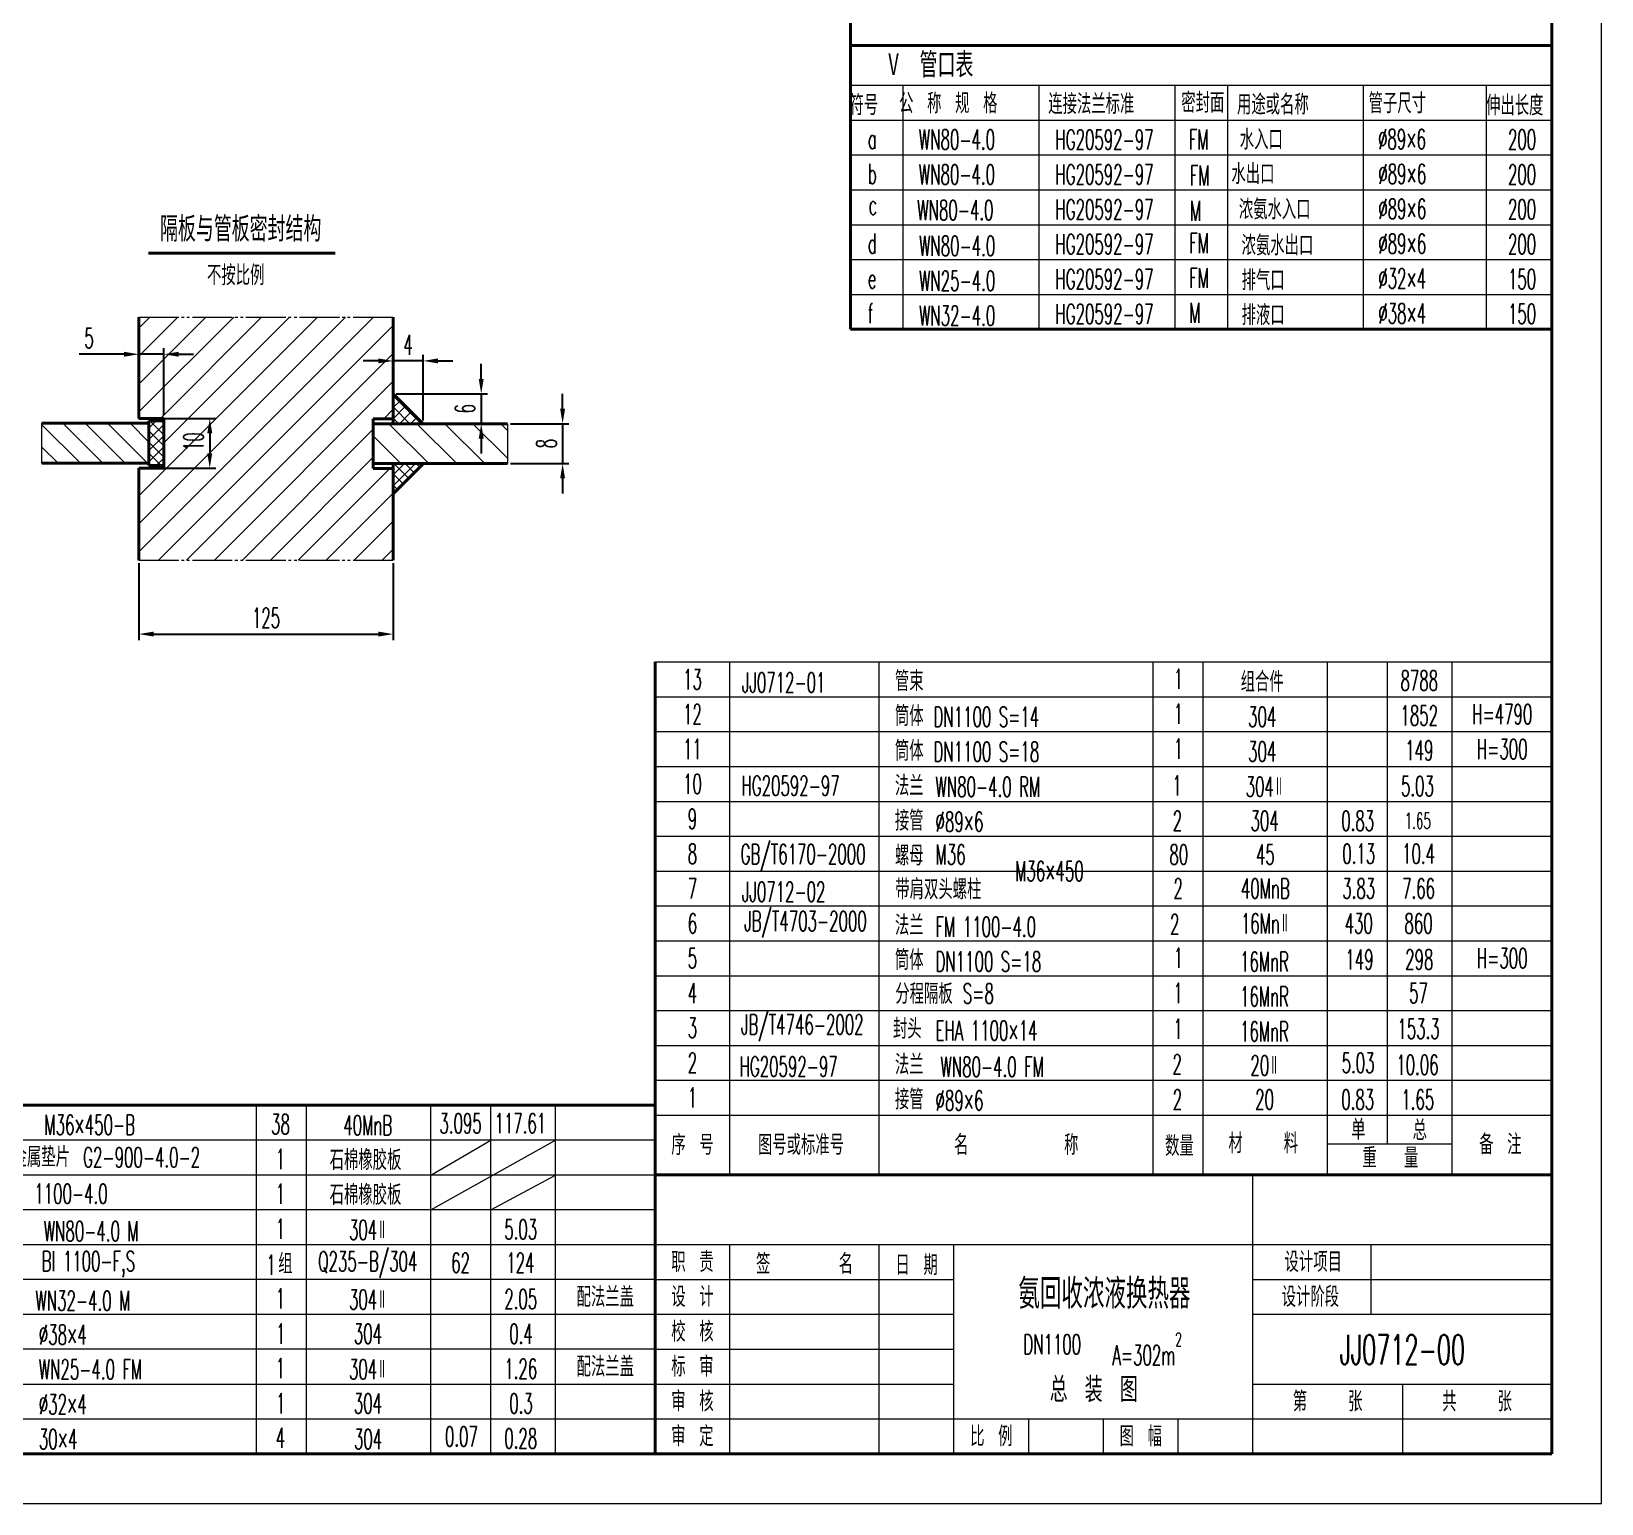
# Model space of a CAD drawing. Header units: millimetres. Extents: x 653 to 3278, y 1219 to 2187.
# Drawn here: x 2962.7 to 3277.9, y 1592.8 to 1888.3 of the extents above; entities that cross this region are included whole.
import ezdxf

# ---------------------------------------------------------------- set-up
doc = ezdxf.new("R2010")
doc.units = ezdxf.units.MM
doc.linetypes.add('JIS_09_08', pattern=[10.75, 8, -0.55, 0.55, -0.55, 0.55, -0.55])
for name, color, linetype, lineweight in [('图层1', 1, 'Continuous', 40), ('图层3', 2, 'Continuous', 20), ('图层5', 6, 'JIS_09_08', 20)]:
    doc.layers.add(name, color=color, linetype=linetype, lineweight=lineweight)
doc.styles.get("Standard").update_dxf_attribs({"font": 'romans.shx', "width": 0.55, "height": 4, "bigfont": 'gbcbig.shx'})
doc.styles.add('样式 1', font='romans.shx', dxfattribs={"height": 4, "bigfont": 'gbcbig.shx'})
doc.styles.add('样式 2', font='romans.shx', dxfattribs={"width": 0.55, "height": 4, "bigfont": 'gbcbig.shx'})
doc.styles.add('样式 3', font='romans.shx', dxfattribs={"height": 6, "bigfont": 'gbcbig.shx'})
doc.styles.add('样式 4', font='romans.shx', dxfattribs={"height": 6, "bigfont": 'gbcbig.shx'})
doc.styles.add('样式 5', font='romans.shx', dxfattribs={"height": 5, "bigfont": 'gbcbig.shx'})
doc.styles.add('样式 7', font='romans.shx', dxfattribs={"width": 0.55, "height": 6, "bigfont": 'gbcbig.shx'})
doc.dimstyles.new('副本 ISO-25', dxfattribs={"dimtxt": 4, "dimasz": 3, "dimexe": 1.25, "dimexo": 0.625, "dimgap": 1.25, "dimtad": 1, "dimdec": 1, "dimtxsty": 'Standard', "dimcen": 2.5, "dimazin": 2, "dimtfac": 1, "dimtdec": 1, "dimtmove": 0, "dimatfit": 3, "dimfxl": 1, "dimarcsym": 0})
pattern_1 = [(135, (-124.5621, -363.7097), (-1.122532, -1.122532), []), (225, (-124.5621, -363.7097), (1.122532, -1.122532), [])]

# ---------------------------------------------------------------- blocks, each defined once
blk = doc.blocks.new('*D271')
at = {"layer": 'Defpoints', "color": 0}
for p in [(2984.24, 1782.2), (3035.3, 1782.2), (3035.3, 1767.34)]:
    blk.add_point(p, dxfattribs=at)
at = {"layer": '图层3', "color": 0, "lineweight": -2}
for p, q in [((2984.24, 1781.58), (2984.24, 1766.09)), ((3035.3, 1781.58), (3035.3, 1766.09)), ((2987.24, 1767.34), (3032.3, 1767.34))]:
    blk.add_line(p, q, dxfattribs=at)
at = {"layer": '图层3', "color": 0}
for points in [[(2987.24, 1767.84), (2987.24, 1766.84), (2984.24, 1767.34)], [(3032.3, 1767.84), (3032.3, 1766.84), (3035.3, 1767.34)]]:
    blk.add_solid(points, dxfattribs=at)
at = {"layer": '图层3', "color": 0, "insert": (3009.77, 1770.59), "char_height": 4, "attachment_point": 5}
blk.add_mtext('125', dxfattribs=at)
blk = doc.blocks.new('*D272')
at = {"layer": 'Defpoints', "color": 0}
for p in [(2989.24, 1823.52), (2984.24, 1810.65), (2989.24, 1810.65)]:
    blk.add_point(p, dxfattribs=at)
at = {"layer": '图层3', "color": 0, "lineweight": -2}
for p, q in [((2981.24, 1823.52), (2972.28, 1823.52)), ((2984.24, 1811.28), (2984.24, 1824.77)), ((2989.24, 1823.52), (2984.24, 1823.52)), ((2989.24, 1811.28), (2989.24, 1824.77)), ((2992.24, 1823.52), (2995.24, 1823.52))]:
    blk.add_line(p, q, dxfattribs=at)
at = {"layer": '图层3', "color": 0}
for points in [[(2981.24, 1824.02), (2981.24, 1823.02), (2984.24, 1823.52)], [(2992.24, 1824.02), (2992.24, 1823.02), (2989.24, 1823.52)]]:
    blk.add_solid(points, dxfattribs=at)
at = {"layer": '图层3', "color": 0, "insert": (2974.26, 1826.77), "char_height": 4, "attachment_point": 5}
blk.add_mtext('5', dxfattribs=at)
blk = doc.blocks.new('*D273')
at = {"layer": 'Defpoints', "color": 0}
for p in [(2984.24, 1810.65), (2984.24, 1800.65), (2998.48, 1800.65)]:
    blk.add_point(p, dxfattribs=at)
at = {"layer": '图层3', "color": 0, "lineweight": -2}
for p, q in [((2984.87, 1810.65), (2999.73, 1810.65)), ((2998.48, 1807.65), (2998.48, 1803.65)), ((2984.87, 1800.65), (2999.73, 1800.65))]:
    blk.add_line(p, q, dxfattribs=at)
at = {"layer": '图层3', "color": 0}
for points in [[(2997.98, 1807.65), (2998.98, 1807.65), (2998.48, 1810.65)], [(2997.98, 1803.65), (2998.98, 1803.65), (2998.48, 1800.65)]]:
    blk.add_solid(points, dxfattribs=at)
at = {"layer": '图层3', "color": 0, "insert": (2995.23, 1805.96), "char_height": 4, "attachment_point": 5, "rotation": 90}
blk.add_mtext('10', dxfattribs=at)
blk = doc.blocks.new('*D274')
at = {"layer": 'Defpoints', "color": 0}
for p in [(3058.24, 1809.58), (3058.23, 1801.58), (3069.31, 1801.58)]:
    blk.add_point(p, dxfattribs=at)
at = {"layer": '图层3', "color": 0, "lineweight": -2}
for p, q in [((3069.31, 1812.58), (3069.31, 1815.58)), ((3058.86, 1809.58), (3070.56, 1809.58)), ((3069.31, 1809.58), (3069.31, 1801.58)), ((3058.85, 1801.58), (3070.56, 1801.58)), ((3069.31, 1798.58), (3069.31, 1795.58))]:
    blk.add_line(p, q, dxfattribs=at)
at = {"layer": '图层3', "color": 0}
for points in [[(3068.81, 1812.58), (3069.81, 1812.58), (3069.31, 1809.58)], [(3068.81, 1798.58), (3069.81, 1798.58), (3069.31, 1801.58)]]:
    blk.add_solid(points, dxfattribs=at)
at = {"layer": '图层3', "color": 0, "insert": (3066.06, 1805.58), "char_height": 4, "attachment_point": 5, "rotation": 90}
blk.add_mtext('8', dxfattribs=at)
blk = doc.blocks.new('*D275')
at = {"layer": 'Defpoints', "color": 0}
for p in [(3035.3, 1822.18), (3035.3, 1810.58), (3041.3, 1809.58)]:
    blk.add_point(p, dxfattribs=at)
at = {"layer": '图层3', "color": 0, "lineweight": -2}
for p, q in [((3032.3, 1822.18), (3029.3, 1822.18)), ((3035.3, 1811.21), (3035.3, 1823.43)), ((3041.3, 1822.18), (3035.3, 1822.18)), ((3041.3, 1810.21), (3041.3, 1823.43)), ((3044.3, 1822.18), (3047.3, 1822.18))]:
    blk.add_line(p, q, dxfattribs=at)
at = {"layer": '图层3', "color": 0}
for points in [[(3032.3, 1822.68), (3032.3, 1821.68), (3035.3, 1822.18)], [(3044.3, 1822.68), (3044.3, 1821.68), (3041.3, 1822.18)]]:
    blk.add_solid(points, dxfattribs=at)
at = {"layer": '图层3', "color": 0, "insert": (3038.3, 1825.43), "char_height": 4, "attachment_point": 5}
blk.add_mtext('4', dxfattribs=at)
blk = doc.blocks.new('*D276')
at = {"layer": 'Defpoints', "color": 0}
for p in [(3035.3, 1815.58), (3041.3, 1809.58), (3052.97, 1809.58)]:
    blk.add_point(p, dxfattribs=at)
at = {"layer": '图层3', "color": 0, "lineweight": -2}
for p, q in [((3052.97, 1818.58), (3052.97, 1821.58)), ((3035.92, 1815.58), (3054.22, 1815.58)), ((3052.97, 1815.58), (3052.97, 1809.58)), ((3041.92, 1809.58), (3054.22, 1809.58)), ((3052.97, 1806.58), (3052.97, 1803.58))]:
    blk.add_line(p, q, dxfattribs=at)
at = {"layer": '图层3', "color": 0}
for points in [[(3052.47, 1818.58), (3053.47, 1818.58), (3052.97, 1815.58)], [(3052.47, 1806.58), (3053.47, 1806.58), (3052.97, 1809.58)]]:
    blk.add_solid(points, dxfattribs=at)
at = {"layer": '图层3', "color": 0, "insert": (3049.72, 1812.58), "char_height": 4, "attachment_point": 5, "rotation": 90}
blk.add_mtext('6', dxfattribs=at)

msp = doc.modelspace()

# ---------------------------------------------------------------- hatches: boundary and pattern name
at = {"layer": '图层3'}
h = msp.add_hatch(dxfattribs=at)
h.set_pattern_fill('ANSI31', color=256, scale=1.25, style=0)
h.set_pattern_definition([(45, (4495.5192, 213.795), (-2.80633, 2.80633), [])])
h.paths.add_polyline_path([(3031.295, 1810.583), (3035.295, 1810.583), (3035.295, 1830.975), (2984.244, 1830.975), (2984.244, 1810.654), (2989.244, 1810.654), (2989.244, 1800.654), (2984.244, 1800.654), (2984.244, 1782.204), (3035.295, 1782.204), (3035.295, 1800.583), (3031.295, 1800.583)])
h = msp.add_hatch(dxfattribs=at)
h.set_pattern_fill('ANSI37', color=256, scale=0.5, angle=90, style=0)
h.set_pattern_definition(pattern_1)
h.paths.add_polyline_path([(3035.295, 1815.583), (3035.295, 1809.583), (3041.295, 1809.583)])
h.paths.add_polyline_path([(3041.396, 1801.583), (3035.295, 1801.583), (3035.295, 1795.483)])
h = msp.add_hatch(dxfattribs=at)
h.set_pattern_fill('ANSI31', color=256, angle=90, style=0)
h.set_pattern_definition([(135, (-124.562, -363.7097), (-2.245064, -2.245064), [])])
h.paths.add_polyline_path([(2986.244, 1801.654), (2986.244, 1809.654), (2964.799, 1809.654), (2964.799, 1801.654)])
h = msp.add_hatch(dxfattribs=at)
h.set_pattern_fill('ANSI37', color=256, scale=0.5, angle=90, style=0)
h.set_pattern_definition(pattern_1)
h.paths.add_polyline_path([(2989.244, 1810.154), (2986.244, 1810.154), (2986.244, 1801.154), (2989.244, 1801.154)])
h = msp.add_hatch(dxfattribs=at)
h.set_pattern_fill('ANSI31', color=256, scale=1.25, angle=90, style=0)
h.set_pattern_definition([(135, (4495.5192, 213.795), (-2.80633, -2.80633), [])])
h.paths.add_polyline_path([(3031.295, 1809.583), (3031.295, 1801.583), (3058.236, 1801.583), (3058.236, 1809.583)])

# ---------------------------------------------------------------- linework, layer by layer
at = {"layer": '图层1'}
for p, q in [((3127.078, 2176.779), (3127.078, 1828.533)), ((3267.873, 1602.779), (3267.873, 2176.779)), ((3127.078, 1885.533), (3267.873, 1885.533)), ((2986.202, 1843.815), (3023.642, 1843.815)), ((2984.244, 1830.975), (2984.244, 1810.654)), ((3035.295, 1830.975), (3035.295, 1809.583)), ((3127.078, 1828.533), (3267.873, 1828.533)), ((3041.295, 1809.583), (3035.295, 1815.583)), ((2964.799, 1809.654), (2986.244, 1809.654)), ((2984.244, 1810.654), (2989.244, 1810.654)), ((2986.244, 1810.154), (2986.244, 1801.154)), ((2986.244, 1810.154), (2989.244, 1810.154)), ((2989.244, 1810.654), (2989.244, 1800.654)), ((3031.295, 1810.583), (3031.295, 1800.583)), ((3031.295, 1810.583), (3035.295, 1810.583)), ((3031.295, 1809.583), (3058.236, 1809.583)), ((2964.799, 1801.654), (2986.244, 1801.654)), ((2984.244, 1800.654), (2984.244, 1782.204)), ((2984.244, 1800.654), (2989.244, 1800.654)), ((2986.244, 1801.154), (2989.244, 1801.154)), ((3031.295, 1801.583), (3058.236, 1801.583)), ((3031.295, 1800.583), (3035.295, 1800.583)), ((3035.295, 1801.583), (3035.295, 1782.204)), ((3041.396, 1801.583), (3035.295, 1795.483)), ((3087.877, 1602.779), (3087.877, 1761.751)), ((3087.877, 1602.779), (3087.877, 1682.212)), ((3087.877, 1672.741), (2907.876, 1672.741)), ((3087.877, 1658.778), (3267.873, 1658.778)), ((2461.873, 1602.779), (3267.873, 1602.779)), ((3134.057, 1602.779), (2988.373, 1602.779))]:
    msp.add_line(p, q, dxfattribs=at)
at = {"layer": '图层3'}
for p, q in [((3277.873, 1592.779), (3277.873, 2186.779)), ((3127.078, 1877.533), (3267.873, 1877.533)), ((3137.638, 1877.614), (3137.638, 1846.815)), ((3137.638, 1877.533), (3137.638, 1828.533)), ((3164.917, 1877.533), (3164.917, 1828.533)), ((3192.196, 1877.533), (3192.196, 1828.533)), ((3202.756, 1877.533), (3202.756, 1828.533)), ((3230.035, 1877.533), (3230.035, 1828.533)), ((3254.674, 1877.533), (3254.674, 1828.533)), ((3127.078, 1870.533), (3267.873, 1870.533)), ((3127.078, 1863.533), (3267.873, 1863.533)), ((3127.078, 1856.533), (3267.873, 1856.533)), ((3127.078, 1849.533), (3267.873, 1849.533)), ((3127.078, 1842.533), (3267.873, 1842.533)), ((3127.078, 1835.533), (3267.873, 1835.533)), ((3087.877, 1761.751), (3267.873, 1761.751)), ((3102.876, 1658.778), (3102.876, 1761.751)), ((3132.876, 1658.778), (3132.876, 1761.751)), ((3187.875, 1658.778), (3187.875, 1761.751)), ((3197.875, 1658.778), (3197.875, 1761.751)), ((3222.874, 1658.778), (3222.874, 1761.751)), ((3234.874, 1665.008), (3234.874, 1761.751)), ((3247.874, 1658.778), (3247.874, 1761.751)), ((3087.877, 1754.751), (3267.873, 1754.751)), ((3087.877, 1747.751), (3267.873, 1747.751)), ((3087.877, 1740.751), (3267.873, 1740.751)), ((3087.877, 1733.751), (3267.873, 1733.751)), ((3087.877, 1726.751), (3267.873, 1726.751)), ((3087.877, 1719.751), (3267.873, 1719.751)), ((3087.877, 1712.756), (3267.873, 1712.756)), ((3087.877, 1705.76), (3267.873, 1705.76)), ((3087.877, 1698.765), (3267.873, 1698.765)), ((3087.877, 1691.769), (3267.873, 1691.769)), ((3087.877, 1684.773), (3267.873, 1684.773)), ((3087.877, 1677.778), (3267.873, 1677.778)), ((3007.873, 1602.779), (3007.873, 1672.741)), ((3017.873, 1602.779), (3017.873, 1672.741)), ((3042.873, 1602.779), (3042.873, 1672.741)), ((3054.873, 1602.779), (3054.873, 1672.741)), ((3067.872, 1602.779), (3067.872, 1672.741)), ((3087.877, 1670.778), (3267.873, 1670.778)), ((3087.877, 1665.741), (2907.876, 1665.741)), ((3042.873, 1651.752), (3067.872, 1665.741)), ((3042.873, 1658.746), (3054.873, 1665.741)), ((3222.882, 1665.008), (3247.794, 1665.008)), ((3087.877, 1658.746), (2907.876, 1658.746)), ((3054.873, 1651.752), (3067.872, 1658.746)), ((3207.874, 1602.779), (3207.874, 1658.778)), ((3087.877, 1651.752), (2907.876, 1651.752)), ((3087.877, 1644.757), (2907.876, 1644.757)), ((3087.877, 1644.779), (3267.873, 1644.779)), ((3102.876, 1630.779), (3102.876, 1644.779)), ((3132.876, 1630.779), (3132.876, 1644.779)), ((3147.876, 1630.779), (3147.876, 1644.779)), ((3231.585, 1630.779), (3231.585, 1644.779)), ((3087.877, 1637.763), (2907.876, 1637.763)), ((3087.877, 1637.779), (3147.876, 1637.779)), ((3207.874, 1637.779), (3267.873, 1637.779)), ((3087.877, 1630.768), (2907.876, 1630.768)), ((3087.877, 1630.779), (3147.876, 1630.779)), ((3102.876, 1602.779), (3102.876, 1630.779)), ((3132.876, 1602.779), (3132.876, 1630.779)), ((3147.876, 1609.779), (3147.876, 1630.779)), ((3207.874, 1630.779), (3267.873, 1630.779)), ((3087.877, 1623.774), (2907.876, 1623.774)), ((3087.877, 1623.779), (3147.876, 1623.779)), ((2907.88, 1616.779), (3087.877, 1616.779)), ((3087.877, 1616.779), (3147.876, 1616.779)), ((3207.874, 1616.779), (3267.873, 1616.779)), ((3237.874, 1616.779), (3237.874, 1602.779)), ((2907.88, 1609.779), (3087.877, 1609.779)), ((3087.877, 1609.779), (3267.873, 1609.779)), ((3147.876, 1602.779), (3147.876, 1609.779)), ((3162.875, 1602.779), (3162.875, 1609.779)), ((3177.875, 1602.779), (3177.875, 1609.779)), ((3192.875, 1602.779), (3192.875, 1609.779)), ((2436.873, 1592.779), (3277.873, 1592.779))]:
    msp.add_line(p, q, dxfattribs=at)
at = {"layer": '图层5'}
for p, q in [((2984.244, 1830.975), (3035.295, 1830.975)), ((2964.799, 1801.654), (2964.799, 1809.654)), ((3058.236, 1809.583), (3058.236, 1801.583)), ((2984.244, 1782.204), (3035.295, 1782.204))]:
    msp.add_line(p, q, dxfattribs=at)

# ---------------------------------------------------------------- texts
at = {"layer": '图层3'}
for s, insert, char_height, width, attachment_point, style in [('  Ⅴ 管口表', (3127.078, 1881.574), 5, 75.67711, 4, '样式 5'), ('a', (3130.593, 1866.738), 4, 28.15896, 4, '样式 2'), ('WN80-4.0', (3140.839, 1866.613), 4, 28.15896, 4, '样式 2'), ('HG20592-97', (3168.236, 1866.6), 4, 28.15896, 4, '样式 2'), ('FM', (3195.017, 1866.613), 4, 28.15896, 4, '样式 2'), ('%%c89×6', (3232.996, 1866.71), 4, 28.15896, 4, '样式 2'), ('200', (3259.083, 1866.613), 4, 28.15896, 4, '样式 2'), ('b', (3130.593, 1859.738), 4, 28.15896, 4, '样式 2'), ('WN80-4.0', (3140.839, 1859.613), 4, 28.15896, 4, '样式 2'), ('HG20592-97', (3168.236, 1859.6), 4, 28.15896, 4, '样式 2'), ('FM', (3195.246, 1859.394), 4, 28.15896, 4, '样式 2'), ('%%c89×6', (3233.055, 1859.71), 4, 28.15896, 4, '样式 2'), ('200', (3259.083, 1859.613), 4, 28.15896, 4, '样式 2'), ('c', (3130.744, 1853.534), 4, 28.15896, 4, '样式 2'), (' WN80-4.0', (3139.015, 1852.448), 4, 28.15896, 4, '样式 2'), ('HG20592-97', (3168.236, 1852.6), 4, 28.15896, 4, '样式 2'), ('M', (3195.246, 1852.307), 4, 28.15896, 4, '样式 2'), ('%%c89×6', (3233.055, 1852.71), 4, 28.15896, 4, '样式 2'), ('200', (3259.083, 1852.613), 4, 28.15896, 4, '样式 2'), ('隔板与管板密封结构', (3004.689, 1848.635), 5, 70.54062, 5, '样式 1'), ('d', (3130.593, 1845.738), 4, 28.15896, 4, '样式 2'), ('WN80-4.0', (3140.875, 1845.264), 4, 28.15896, 4, '样式 2'), ('HG20592-97', (3168.236, 1845.6), 4, 28.15896, 4, '样式 2'), ('FM', (3195.107, 1845.828), 4, 28.15896, 4, '样式 2'), ('%%c89×6', (3233.055, 1845.715), 4, 28.15896, 4, '样式 2'), ('200', (3259.083, 1845.613), 4, 28.15896, 4, '样式 2'), ('不按比例', (3003.69, 1839.377), 4, 56.4325, 5, '样式 1'), ('FM', (3195.107, 1838.828), 4, 28.15896, 4, '样式 2'), ('e', (3130.593, 1838.738), 4, 28.15896, 4, '样式 2'), ('WN25-4.0', (3140.875, 1838.264), 4, 28.15896, 4, '样式 2'), ('HG20592-97', (3168.236, 1838.6), 4, 28.15896, 4, '样式 2'), ('%%c32×4', (3233.055, 1838.715), 4, 28.15896, 4, '样式 2'), ('150', (3259.083, 1838.613), 4, 28.15896, 4, '样式 2'), ('f', (3130.593, 1831.738), 4, 28.15896, 4, '样式 2'), ('WN32-4.0', (3140.875, 1831.264), 4, 28.15896, 4, '样式 2'), ('HG20592-97', (3168.236, 1831.6), 4, 28.15896, 4, '样式 2'), ('M', (3195.107, 1831.828), 4, 28.15896, 4, '样式 2'), ('%%c38×4', (3233.055, 1831.715), 4, 28.15896, 4, '样式 2'), ('150', (3259.083, 1831.613), 4, 28.15896, 4, '样式 2'), ('13', (3095.377, 1758.249), 4, 32, 5, '样式 2'), ('JJ0712-01', (3113.682, 1757.612), 4, 32, 5, '样式 2'), (' 管束 ', (3133.272, 1757.885), 4, 55, 4, '样式 4'), ('1', (3192.908, 1758.317), 4, 32, 5, '样式 2'), ('组合件', (3209.746, 1757.745), 4, 32, 5, '样式 4'), ('8788', (3241.276, 1758), 4, 32, 5, '样式 2'), ('12', (3095.377, 1751.249), 4, 32, 5, '样式 2'), (' 筒体 ', (3133.272, 1750.885), 4, 55, 4, '样式 4'), (' DN1100 S=14', (3142.259, 1750.732), 4, 38.40711, 4, '样式 2'), ('1', (3192.908, 1751.317), 4, 32, 5, '样式 2'), ('304', (3209.746, 1750.745), 4, 32, 5, '样式 2'), ('1852', (3241.276, 1751), 4, 32, 5, '样式 2'), ('H=4790', (3257.918, 1751.25), 4, 32, 5, '样式 2'), ('11', (3095.377, 1744.249), 4, 32, 5, '样式 2'), (' 筒体 ', (3133.272, 1743.885), 4, 55, 4, '样式 4'), ('1', (3192.908, 1744.317), 4, 32, 5, '样式 2'), ('H=300', (3257.918, 1744.25), 4, 32, 5, '样式 2'), (' DN1100 S=18', (3142.259, 1743.732), 4, 38.40711, 4, '样式 2'), ('304', (3209.746, 1743.745), 4, 32, 5, '样式 2'), ('149', (3241.276, 1744), 4, 32, 5, '样式 2'), ('10', (3095.377, 1737.249), 4, 32, 5, '样式 2'), (' HG20592-97', (3114.32, 1736.905), 4, 32, 5, '样式 2'), (' 法兰', (3133.272, 1736.881), 4, 55, 4, '样式 4'), (' WN80-4.0 RM', (3142.665, 1736.699), 4, 31.66044, 4, '样式 2'), ('1', (3192.679, 1736.934), 4, 32, 5, '样式 2'), ('304Ⅱ', (3210.261, 1736.705), 4, 32, 5, '样式 2'), ('5.03', (3240.911, 1736.828), 4, 32, 5, '样式 2'), ('9', (3095.377, 1730.251), 4, 32, 5, '样式 2'), (' 接管 ', (3133.272, 1729.881), 4, 55, 4, '样式 4'), (' %%c89×6', (3142.665, 1729.679), 4, 17.0006, 4, '样式 2'), ('2', (3192.722, 1729.861), 4, 32, 5, '样式 2'), ('304', (3210.221, 1729.861), 4, 32, 5, '样式 2'), ('0.83', (3228.922, 1729.861), 4, 32, 5, '样式 2'), ('1.65', (3240.972, 1729.861), 3.2, 32, 5, '样式 2'), ('8', (3095.377, 1723.249), 4, 32, 5, '样式 2'), (' GB/T6170-2000', (3116.827, 1722.502), 4, 32, 5, '样式 2'), (' 螺母 ', (3133.272, 1722.881), 4, 55, 4, '样式 4'), (' M36', (3142.665, 1723.084), 4, 17.0006, 4, '样式 2'), ('80', (3193.001, 1723.066), 4, 32, 5, '样式 2'), ('45', (3210.374, 1723.084), 4, 32, 5, '样式 2'), ('0.13', (3229.126, 1723.251), 4, 32, 5, '样式 2'), ('10.4', (3241.125, 1723.251), 4, 32, 5, '样式 2'), ('  M36×450', (3157.134, 1719.751), 4, 17.0006, 4, '样式 2'), ('7', (3095.377, 1716.254), 4, 32, 5, '样式 2'), (' 带肩双头螺柱', (3133.352, 1716.087), 4, 55, 4, '样式 4'), ('2', (3192.875, 1716.253), 4, 32, 5, '样式 2'), ('40MnB', (3210.374, 1716.251), 4, 32, 5, '样式 2'), ('3.83', (3229.126, 1716.256), 4, 32, 5, '样式 2'), ('7.66', (3241.125, 1716.256), 4, 32, 5, '样式 2'), ('JJ0712-02', (3113.682, 1715.612), 4, 32, 5, '样式 2'), ('JB/T4703-2000 ', (3118.06, 1709.065), 4, 32, 5, '样式 2'), ('6', (3095.377, 1709.258), 4, 32, 5, '样式 2'), (' 法兰', (3133.272, 1708.885), 4, 55, 4, '样式 4'), (' FM 1100-4.0', (3142.665, 1708.594), 4, 38.99238, 4, '样式 2'), ('2', (3192.188, 1709.09), 4, 32, 5, '样式 2'), ('16MnⅡ', (3210.374, 1709.256), 4, 32, 5, '样式 2'), ('430', (3229.126, 1709.26), 4, 32, 5, '样式 2'), ('860', (3241.125, 1709.26), 4, 32, 5, '样式 2'), ('5', (3095.377, 1702.262), 4, 32, 5, '样式 2'), (' 筒体 ', (3133.272, 1701.899), 4, 55, 4, '样式 4'), (' DN1100 S=18', (3142.665, 1701.585), 4, 35.91378, 4, '样式 2'), ('1', (3192.908, 1702.33), 4, 32, 5, '样式 2'), ('16MnR', (3210.203, 1701.573), 4, 32, 5, '样式 2'), ('149', (3229.277, 1702.013), 4, 32, 5, '样式 2'), ('298', (3241.276, 1702.013), 4, 32, 5, '样式 2'), ('H=300', (3257.918, 1702.263), 4, 32, 5, '样式 2'), ('4', (3095.377, 1695.267), 4, 32, 5, '样式 2'), (' 分程隔板 ', (3133.352, 1695.099), 4, 55, 4, '样式 4'), ('   S=8', (3145.128, 1695.186), 4, 17.0006, 4, '样式 2'), ('1', (3192.875, 1695.267), 4, 32, 5, '样式 2'), ('16MnR', (3210.203, 1694.577), 4, 32, 5, '样式 2'), ('57', (3241.125, 1695.268), 4, 32, 5, '样式 2'), ('3', (3095.377, 1688.271), 4, 32, 5, '样式 2'), ('JB/T4746-2002', (3117.418, 1688.28), 4, 32, 5, '样式 2'), (' 封头 ', (3132.876, 1688.097), 4, 55, 4, '样式 4'), (' EHA 1100×14', (3142.665, 1687.727), 4, 37.96711, 4, '样式 2'), ('1', (3192.875, 1688.095), 4, 32, 5, '样式 2'), ('16MnR', (3210.203, 1687.582), 4, 32, 5, '样式 2'), ('153.3', (3241.125, 1688.097), 4, 32, 5, '样式 2'), ('2', (3095.377, 1681.276), 4, 32, 5, '样式 2'), (' 法兰', (3133.272, 1680.907), 4, 55, 4, '样式 4'), ('5.03', (3228.999, 1681.244), 4, 32, 5, '样式 2'), (' HG20592-97', (3113.928, 1680.525), 4, 32, 5, '样式 2'), (' WN80-4.0 FM', (3143.667, 1680.471), 4, 26.01867, 4, '样式 2'), ('2', (3192.679, 1680.961), 4, 32, 5, '样式 2'), ('20Ⅱ', (3210.261, 1680.732), 4, 32, 5, '样式 2'), ('10.06', (3240.911, 1680.855), 4, 32, 5, '样式 2'), ('1', (3095.377, 1674.278), 4, 32, 5, '样式 2'), (' 接管 ', (3133.272, 1673.908), 4, 55, 4, '样式 4'), (' %%C89×6', (3142.665, 1673.706), 4, 17.0006, 4, '样式 2'), ('2', (3192.722, 1673.887), 4, 32, 5, '样式 2'), ('20', (3210.221, 1673.887), 4, 32, 5, '样式 2'), ('0.83', (3228.922, 1673.887), 4, 32, 5, '样式 2'), ('1.65', (3240.972, 1673.887), 4, 32, 5, '样式 2'), ('M36×450-B', (2965.283, 1668.807), 4, 17.0006, 4, '样式 2'), ('38', (3012.678, 1668.935), 4, 32, 5, '样式 2'), ('40MnB', (3030.202, 1668.725), 4, 32, 5, '样式 2'), ('3.095', (3048.828, 1669.119), 4, 32, 5, '样式 2'), ('117.61', (3060.827, 1669.119), 4, 32, 5, '样式 2'), ('材   料', (3209.951, 1665.126), 4, 24.91229, 5, '样式 4'), ('{\\H1x;单}', (3229.051, 1667.852), 4, 11.86296, 5, '样式 4'), ('{\\H1x;总}', (3241.388, 1667.734), 4, 13.28653, 5, '样式 4'), (' 非金属垫片 ', (2953.27, 1662.351), 4, 55, 4, '样式 4'), ('G2-900-4.0-2', (2973.068, 1662.297), 4, 17.0006, 4, '样式 2'), ('{\\H1x;序 号}', (3095.377, 1664.778), 4, 14.99969, 5, '样式 4'), ('名       称', (3160.375, 1664.778), 3.9999, 54.99888, 5, '样式 4'), ('{\\H1x;重  量}', (3235.472, 1662.195), 4, 25.56868, 5, '样式 4'), ('{\\H1x;备 注}', (3257.544, 1664.883), 4, 18.89221, 5, '样式 4'), ('1', (3012.678, 1661.94), 4, 32, 5, '样式 2'), ('石棉橡胶板', (3029.744, 1661.74), 4, 32, 5, '样式 4'), (' 1100-4.0', (2961.762, 1654.998), 4, 32.39378, 4, '样式 2'), ('1', (3012.678, 1654.946), 4, 32, 5, '样式 2'), ('石棉橡胶板', (3029.744, 1654.745), 4, 32, 5, '样式 4'), (' WN80-4.0 M', (2963.666, 1647.45), 4, 26.01867, 4, '样式 2'), ('1', (3012.678, 1647.939), 4, 32, 5, '样式 2'), ('304Ⅱ', (3030.26, 1647.71), 4, 32, 5, '样式 2'), ('5.03', (3060.91, 1647.833), 4, 32, 5, '样式 2'), ('BI 1100-F,S', (2964.75, 1640.845), 4, 41.04711, 4, '样式 2'), ('1', (3010.808, 1640.716), 4, 32, 5, '样式 2'), ('组', (3013.657, 1640.938), 4, 32, 5, '样式 1'), ('Q235-B/304', (3030.202, 1640.742), 4, 32, 5, '样式 2'), ('62', (3048.828, 1641.135), 4, 32, 5, '样式 2'), ('124', (3060.827, 1641.135), 4, 32, 5, '样式 2'), ('1', (3012.678, 1633.957), 4, 32, 5, '样式 2'), ('配法兰盖', (3077.875, 1634.263), 4, 20.00454, 5, '样式 1'), ('氨回收浓液换热器', (3178.072, 1634.895), 6, 76.61008, 5, '样式 3'), (' WN32-4.0 M', (2961.995, 1633.513), 4, 37.82044, 4, '样式 2'), ('304Ⅱ', (3030.26, 1633.728), 4, 32, 5, '样式 2'), ('2.05', (3060.91, 1633.85), 4, 32, 5, '样式 2'), (' %%c38×4', (2962.664, 1626.701), 4, 17.0006, 4, '样式 2'), ('1', (3012.72, 1626.883), 4, 32, 5, '样式 2'), ('304', (3030.22, 1626.883), 4, 32, 5, '样式 2'), ('0.4', (3060.971, 1626.883), 4, 32, 5, '样式 2'), ('{\\H0.9758x;DN1100 }   ', (3161.799, 1626.755), 4.09935, 36.50039, 1, '样式 2'), ('  A=302m{\\H0.68x;\\S2^ ;}', (3176.665, 1627.088), 4, 39.5638, 1, '样式 2'), ('JJ0712-00', (3237.874, 1623.69), 6, 59.99872, 5, '样式 7'), (' WN25-4.0 FM', (2962.664, 1619.727), 4, 40.31378, 4, '样式 2'), ('1', (3012.678, 1619.962), 4, 32, 5, '样式 2'), ('304Ⅱ', (3030.26, 1619.733), 4, 32, 5, '样式 2'), ('1.26', (3060.91, 1619.856), 4, 32, 5, '样式 2'), ('配法兰盖', (3077.875, 1620.276), 4, 20.00454, 5, '样式 1'), ('总 装 图', (3175.92, 1615.633), 5, 60.87538, 5, '样式 5'), (' %%c32×4', (2962.664, 1612.707), 4, 17.0006, 4, '样式 2'), ('1', (3012.72, 1612.889), 4, 32, 5, '样式 2'), ('304', (3030.22, 1612.889), 4, 32, 5, '样式 2'), ('0.3', (3060.971, 1612.889), 4, 32, 5, '样式 2'), (' 30{\\F|c134;×4}', (2962.664, 1605.727), 4, 17.0006, 4, '样式 2'), ('4', (3012.678, 1605.962), 4, 32, 5, '样式 2'), ('304', (3030.26, 1605.733), 4, 32, 5, '样式 2'), ('0.07', (3048.998, 1606.245), 4, 32, 5, '样式 2'), ('0.28', (3060.91, 1605.856), 4, 32, 5, '样式 2')]:
    msp.add_mtext(s, dxfattribs=dict(at, insert=insert, char_height=char_height, width=width, attachment_point=attachment_point, style=style))
at = {"layer": '图层3', "char_height": 4}
for s, insert, attachment_point, style in [(' 符号', (3124.17, 1873.533), 4, '样式 1'), ('  公 称 规 格', (3131.367, 1873.886), 4, '样式 1'), ('  连接法兰标准', (3161.319, 1873.742), 4, '样式 1'), ('密封面', (3193.502, 1874.018), 4, '样式 1'), ('  用途或名称', (3199.201, 1873.634), 4, '样式 1'), ('  管子尺寸', (3225.628, 1873.887), 4, '样式 1'), (' 伸出长度', (3251.93, 1873.462), 4, '样式 1'), (' 水入口', (3202.496, 1866.609), 4, '样式 1'), ('  水出口', (3198.083, 1859.682), 4, '样式 1'), (' 浓氨水入口', (3202.315, 1852.598), 4, '样式 1'), (' {\\F|c134;浓氨水出口}', (3202.861, 1845.363), 4, '样式 1'), (' {\\F|c134;排气口}', (3202.861, 1838.363), 4, '样式 1'), (' {\\F|c134;排液口}', (3202.861, 1831.363), 4, '样式 1'), ('图号或标准号', (3117.173, 1664.792), 5, '样式 4'), ('{\\H1x;数量}', (3193.131, 1664.574), 5, '样式 4'), ('职 责', (3095.377, 1641.279), 5, '样式 4'), ('签     名', (3117.876, 1640.88), 5, '样式 4'), ('日 期', (3140.376, 1640.654), 5, '样式 4'), ('设计项目', (3219.99, 1641.279), 5, '样式 4'), ('设 计', (3095.377, 1634.279), 5, '样式 4'), ('设计阶段', (3219.413, 1634.279), 5, '样式 4'), ('校 核', (3095.377, 1627.279), 5, '样式 4'), ('标 审', (3095.377, 1620.279), 5, '样式 4'), ('审 核', (3095.377, 1613.279), 5, '样式 4'), ('第   张', (3222.874, 1613.279), 5, '样式 4'), ('共   张', (3252.873, 1613.279), 5, '样式 4'), ('审 定', (3095.377, 1606.279), 5, '样式 4'), ('比 例', (3155.375, 1606.279), 5, '样式 4'), ('图 幅', (3185.375, 1606.279), 5, '样式 4')]:
    msp.add_mtext(s, dxfattribs=dict(at, insert=insert, attachment_point=attachment_point, style=style))

# ---------------------------------------------------------------- dimensions: what is measured, and where the dimension line sits
at = {"layer": '图层3'}
dim = msp.add_linear_dim(base=(2989.244, 1823.518), p1=(2984.244, 1810.654), p2=(2989.244, 1810.654), text='5', dimstyle='副本 ISO-25', dxfattribs=at)
dim.commit()
dim.dimension.update_dxf_attribs({"geometry": '*D272', "text_midpoint": (2974.265, 1823.518), "dimtype": 160})
for base, p1, p2, text, picture, middle in [((3035.295, 1822.176), (3041.295, 1809.583), (3035.295, 1810.583), '4', '*D275', (3038.295, 1825.426)), ((3035.295, 1767.338), (2984.244, 1782.204), (3035.295, 1782.204), '125', '*D271', (3009.769, 1770.588))]:
    dim = msp.add_linear_dim(base=base, p1=p1, p2=p2, text=text, dimstyle='副本 ISO-25', dxfattribs=at)
    dim.commit()
    dim.dimension.update_dxf_attribs({"geometry": picture, "text_midpoint": middle})
for base, p1, p2, text, picture, middle in [((3052.972, 1809.583), (3035.295, 1815.583), (3041.295, 1809.583), '6', '*D276', (3049.722, 1812.583)), ((3069.311, 1801.583), (3058.236, 1809.583), (3058.23, 1801.583), '8', '*D274', (3066.061, 1805.583))]:
    dim = msp.add_linear_dim(base=base, p1=p1, p2=p2, angle=90, text=text, dimstyle='副本 ISO-25', dxfattribs=at)
    dim.commit()
    dim.dimension.update_dxf_attribs({"geometry": picture, "text_midpoint": middle})
dim = msp.add_linear_dim(base=(2998.477, 1800.654), p1=(2984.244, 1810.654), p2=(2984.244, 1800.654), angle=90, text='10', dimstyle='副本 ISO-25', dxfattribs=at)
dim.commit()
dim.dimension.update_dxf_attribs({"geometry": '*D273', "text_midpoint": (2998.477, 1805.96), "dimtype": 160})

doc.saveas('drawing.dxf')
